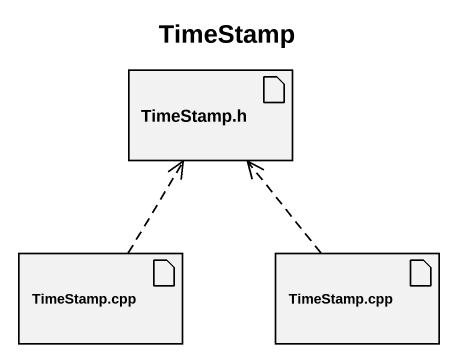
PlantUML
@startuml
title TimeStamp
artifact "TimeStamp.h" as TimeStamp_h
artifact "TimeStamp.cpp" as TimeStamp_cpp
artifact "TimeStamp.cpp" as TimeStamp_cpp_2
TimeStamp_cpp .up.> TimeStamp_h
TimeStamp_cpp_2 .up.> TimeStamp_h
@enduml
